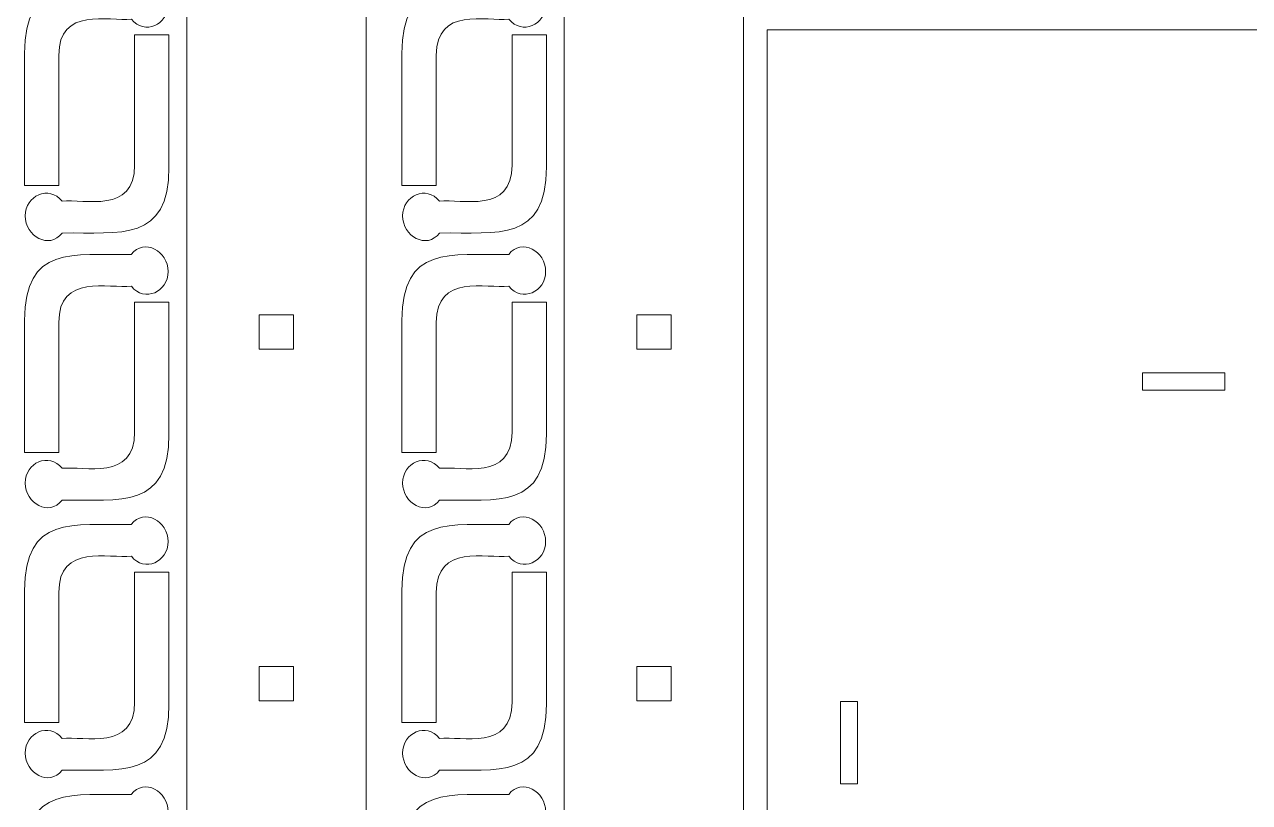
# Model space of a CAD drawing. Header units: centimetres. Extents: x -59 to 59, y -29 to 29.
# Drawn here: x -59.3 to -41.44, y -18.35 to -7 of the extents above; entities that cross this region are included whole.
import ezdxf

# ---------------------------------------------------------------- set-up
doc = ezdxf.new("R2010")
doc.units = ezdxf.units.CM
doc.header["$MEASUREMENT"] = 0
doc.layers.add('Camada 1', color=7, linetype='Continuous')

msp = doc.modelspace()

# ---------------------------------------------------------------- linework, layer by layer
at = {"layer": 'Camada 1', "color": 250, "lineweight": 20}
for points, knots in [([(-56.93155, -4.11498), (-56.93155, -4.11498), (-56.93155, -29.11499), (-56.93155, -29.11499), (-56.93155, -29.11499), (-56.93155, -29.11499), (-54.31427, -29.11499), (-54.31427, -29.11499), (-54.31427, -29.11499), (-54.31427, -29.11499), (-54.31427, -4.11498), (-54.31427, -4.11498), (-54.31427, -4.11498), (-54.31427, -4.11498), (-56.93155, -4.11498), (-56.93155, -4.11498)], [0, 0, 0, 0, 0.2, 0.2, 0.2, 0.2, 0.4, 0.4, 0.4, 0.4, 0.6, 0.6, 0.6, 0.6, 1, 1, 1, 1]), ([(-51.42821, -4.11498), (-51.42821, -4.11498), (-51.42821, -29.11499), (-51.42821, -29.11499), (-51.42821, -29.11499), (-51.42821, -29.11499), (-48.81093, -29.11499), (-48.81093, -29.11499), (-48.81093, -29.11499), (-48.81093, -29.11499), (-48.81093, -4.11498), (-48.81093, -4.11498), (-48.81093, -4.11498), (-48.81093, -4.11498), (-51.42821, -4.11498), (-51.42821, -4.11498)], [0, 0, 0, 0, 0.2, 0.2, 0.2, 0.2, 0.4, 0.4, 0.4, 0.4, 0.6, 0.6, 0.6, 0.6, 1, 1, 1, 1]), ([(-57.73922, -6.4625), (-58.5986, -6.47582), (-59.29273, -6.3234), (-59.29672, -7.42597), (-59.29672, -7.42597), (-59.29672, -7.42597), (-59.29672, -9.35175), (-59.29672, -9.35175), (-59.29672, -9.35175), (-59.29672, -9.35175), (-58.79665, -9.35175), (-58.79665, -9.35175), (-58.79665, -9.35175), (-58.79665, -9.35175), (-58.79665, -7.46411), (-58.79665, -7.46411), (-58.79665, -7.46411), (-58.79665, -7.46411), (-58.79665, -7.45457), (-58.79665, -7.45457), (-58.79665, -7.45457), (-58.79658, -6.73942), (-58.06511, -6.96104), (-57.73792, -6.92669), (-57.73792, -6.92669), (-57.54825, -7.16527), (-57.2012, -7.00909), (-57.2012, -6.71251), (-57.2012, -6.71251), (-57.2012, -6.41676), (-57.55106, -6.21615), (-57.73922, -6.4625)], [0, 0, 0, 0, 0.11111111, 0.11111111, 0.11111111, 0.11111111, 0.22222222, 0.22222222, 0.22222222, 0.22222222, 0.33333333, 0.33333333, 0.33333333, 0.33333333, 0.44444444, 0.44444444, 0.44444444, 0.44444444, 0.55555556, 0.55555556, 0.55555556, 0.55555556, 0.66666667, 0.66666667, 0.66666667, 0.66666667, 0.77777778, 0.77777778, 0.77777778, 0.77777778, 1, 1, 1, 1]), ([(-52.23588, -6.4625), (-53.09526, -6.47582), (-53.78939, -6.3234), (-53.79338, -7.42597), (-53.79338, -7.42597), (-53.79338, -7.42597), (-53.79338, -9.35175), (-53.79338, -9.35175), (-53.79338, -9.35175), (-53.79338, -9.35175), (-53.29331, -9.35175), (-53.29331, -9.35175), (-53.29331, -9.35175), (-53.29331, -9.35175), (-53.29331, -7.46411), (-53.29331, -7.46411), (-53.29331, -7.46411), (-53.29331, -7.46411), (-53.29331, -7.45457), (-53.29331, -7.45457), (-53.29331, -7.45457), (-53.29324, -6.73942), (-52.56177, -6.96104), (-52.23458, -6.92669), (-52.23458, -6.92669), (-52.04491, -7.16527), (-51.69786, -7.00909), (-51.69786, -6.71251), (-51.69786, -6.71251), (-51.69786, -6.41676), (-52.04772, -6.21615), (-52.23588, -6.4625)], [0, 0, 0, 0, 0.11111111, 0.11111111, 0.11111111, 0.11111111, 0.22222222, 0.22222222, 0.22222222, 0.22222222, 0.33333333, 0.33333333, 0.33333333, 0.33333333, 0.44444444, 0.44444444, 0.44444444, 0.44444444, 0.55555556, 0.55555556, 0.55555556, 0.55555556, 0.66666667, 0.66666667, 0.66666667, 0.66666667, 0.77777778, 0.77777778, 0.77777778, 0.77777778, 1, 1, 1, 1]), ([(-58.74813, -10.04534), (-57.88875, -10.03202), (-57.19462, -10.18444), (-57.19063, -9.08187), (-57.19063, -9.08187), (-57.19063, -9.08187), (-57.19063, -7.15609), (-57.19063, -7.15609), (-57.19063, -7.15609), (-57.19063, -7.15609), (-57.6907, -7.15609), (-57.6907, -7.15609), (-57.6907, -7.15609), (-57.6907, -7.15609), (-57.6907, -9.04373), (-57.6907, -9.04373), (-57.6907, -9.04373), (-57.6907, -9.04373), (-57.6907, -9.05327), (-57.6907, -9.05327), (-57.6907, -9.05327), (-57.69077, -9.76842), (-58.42224, -9.5468), (-58.74943, -9.58115), (-58.74943, -9.58115), (-58.9391, -9.34257), (-59.28615, -9.49875), (-59.28615, -9.79533), (-59.28615, -9.79533), (-59.28615, -10.09108), (-58.93629, -10.29169), (-58.74813, -10.04534)], [0, 0, 0, 0, 0.11111111, 0.11111111, 0.11111111, 0.11111111, 0.22222222, 0.22222222, 0.22222222, 0.22222222, 0.33333333, 0.33333333, 0.33333333, 0.33333333, 0.44444444, 0.44444444, 0.44444444, 0.44444444, 0.55555556, 0.55555556, 0.55555556, 0.55555556, 0.66666667, 0.66666667, 0.66666667, 0.66666667, 0.77777778, 0.77777778, 0.77777778, 0.77777778, 1, 1, 1, 1]), ([(-53.24479, -10.04534), (-52.38541, -10.03202), (-51.69128, -10.18444), (-51.68729, -9.08187), (-51.68729, -9.08187), (-51.68729, -9.08187), (-51.68729, -7.15609), (-51.68729, -7.15609), (-51.68729, -7.15609), (-51.68729, -7.15609), (-52.18736, -7.15609), (-52.18736, -7.15609), (-52.18736, -7.15609), (-52.18736, -7.15609), (-52.18736, -9.04373), (-52.18736, -9.04373), (-52.18736, -9.04373), (-52.18736, -9.04373), (-52.18736, -9.05327), (-52.18736, -9.05327), (-52.18736, -9.05327), (-52.18743, -9.76842), (-52.9189, -9.5468), (-53.24609, -9.58115), (-53.24609, -9.58115), (-53.43576, -9.34257), (-53.78281, -9.49875), (-53.78281, -9.79533), (-53.78281, -9.79533), (-53.78281, -10.09108), (-53.43295, -10.29169), (-53.24479, -10.04534)], [0, 0, 0, 0, 0.11111111, 0.11111111, 0.11111111, 0.11111111, 0.22222222, 0.22222222, 0.22222222, 0.22222222, 0.33333333, 0.33333333, 0.33333333, 0.33333333, 0.44444444, 0.44444444, 0.44444444, 0.44444444, 0.55555556, 0.55555556, 0.55555556, 0.55555556, 0.66666667, 0.66666667, 0.66666667, 0.66666667, 0.77777778, 0.77777778, 0.77777778, 0.77777778, 1, 1, 1, 1]), ([(-57.73922, -10.35717), (-58.5986, -10.37049), (-59.29273, -10.21807), (-59.29672, -11.32064), (-59.29672, -11.32064), (-59.29672, -11.32064), (-59.29672, -13.24642), (-59.29672, -13.24642), (-59.29672, -13.24642), (-59.29672, -13.24642), (-58.79665, -13.24642), (-58.79665, -13.24642), (-58.79665, -13.24642), (-58.79665, -13.24642), (-58.79665, -11.35878), (-58.79665, -11.35878), (-58.79665, -11.35878), (-58.79665, -11.35878), (-58.79665, -11.34924), (-58.79665, -11.34924), (-58.79665, -11.34924), (-58.79658, -10.63409), (-58.06511, -10.85571), (-57.73792, -10.82136), (-57.73792, -10.82136), (-57.54825, -11.05994), (-57.2012, -10.90376), (-57.2012, -10.60718), (-57.2012, -10.60718), (-57.2012, -10.31143), (-57.55106, -10.11082), (-57.73922, -10.35717)], [0, 0, 0, 0, 0.11111111, 0.11111111, 0.11111111, 0.11111111, 0.22222222, 0.22222222, 0.22222222, 0.22222222, 0.33333333, 0.33333333, 0.33333333, 0.33333333, 0.44444444, 0.44444444, 0.44444444, 0.44444444, 0.55555556, 0.55555556, 0.55555556, 0.55555556, 0.66666667, 0.66666667, 0.66666667, 0.66666667, 0.77777778, 0.77777778, 0.77777778, 0.77777778, 1, 1, 1, 1]), ([(-52.23588, -10.35717), (-53.09526, -10.37049), (-53.78939, -10.21807), (-53.79338, -11.32064), (-53.79338, -11.32064), (-53.79338, -11.32064), (-53.79338, -13.24642), (-53.79338, -13.24642), (-53.79338, -13.24642), (-53.79338, -13.24642), (-53.29331, -13.24642), (-53.29331, -13.24642), (-53.29331, -13.24642), (-53.29331, -13.24642), (-53.29331, -11.35878), (-53.29331, -11.35878), (-53.29331, -11.35878), (-53.29331, -11.35878), (-53.29331, -11.34924), (-53.29331, -11.34924), (-53.29331, -11.34924), (-53.29324, -10.63409), (-52.56177, -10.85571), (-52.23458, -10.82136), (-52.23458, -10.82136), (-52.04491, -11.05994), (-51.69786, -10.90376), (-51.69786, -10.60718), (-51.69786, -10.60718), (-51.69786, -10.31143), (-52.04772, -10.11082), (-52.23588, -10.35717)], [0, 0, 0, 0, 0.11111111, 0.11111111, 0.11111111, 0.11111111, 0.22222222, 0.22222222, 0.22222222, 0.22222222, 0.33333333, 0.33333333, 0.33333333, 0.33333333, 0.44444444, 0.44444444, 0.44444444, 0.44444444, 0.55555556, 0.55555556, 0.55555556, 0.55555556, 0.66666667, 0.66666667, 0.66666667, 0.66666667, 0.77777778, 0.77777778, 0.77777778, 0.77777778, 1, 1, 1, 1]), ([(-58.74813, -13.94001), (-57.88875, -13.92669), (-57.19462, -14.07911), (-57.19063, -12.97654), (-57.19063, -12.97654), (-57.19063, -12.97654), (-57.19063, -11.05076), (-57.19063, -11.05076), (-57.19063, -11.05076), (-57.19063, -11.05076), (-57.6907, -11.05076), (-57.6907, -11.05076), (-57.6907, -11.05076), (-57.6907, -11.05076), (-57.6907, -12.9384), (-57.6907, -12.9384), (-57.6907, -12.9384), (-57.6907, -12.9384), (-57.6907, -12.94794), (-57.6907, -12.94794), (-57.6907, -12.94794), (-57.69077, -13.66309), (-58.42224, -13.44147), (-58.74943, -13.47582), (-58.74943, -13.47582), (-58.9391, -13.23724), (-59.28615, -13.39342), (-59.28615, -13.69), (-59.28615, -13.69), (-59.28615, -13.98575), (-58.93629, -14.18636), (-58.74813, -13.94001)], [0, 0, 0, 0, 0.11111111, 0.11111111, 0.11111111, 0.11111111, 0.22222222, 0.22222222, 0.22222222, 0.22222222, 0.33333333, 0.33333333, 0.33333333, 0.33333333, 0.44444444, 0.44444444, 0.44444444, 0.44444444, 0.55555556, 0.55555556, 0.55555556, 0.55555556, 0.66666667, 0.66666667, 0.66666667, 0.66666667, 0.77777778, 0.77777778, 0.77777778, 0.77777778, 1, 1, 1, 1]), ([(-53.24479, -13.94001), (-52.38541, -13.92669), (-51.69128, -14.07911), (-51.68729, -12.97654), (-51.68729, -12.97654), (-51.68729, -12.97654), (-51.68729, -11.05076), (-51.68729, -11.05076), (-51.68729, -11.05076), (-51.68729, -11.05076), (-52.18736, -11.05076), (-52.18736, -11.05076), (-52.18736, -11.05076), (-52.18736, -11.05076), (-52.18736, -12.9384), (-52.18736, -12.9384), (-52.18736, -12.9384), (-52.18736, -12.9384), (-52.18736, -12.94794), (-52.18736, -12.94794), (-52.18736, -12.94794), (-52.18743, -13.66309), (-52.9189, -13.44147), (-53.24609, -13.47582), (-53.24609, -13.47582), (-53.43576, -13.23724), (-53.78281, -13.39342), (-53.78281, -13.69), (-53.78281, -13.69), (-53.78281, -13.98575), (-53.43295, -14.18636), (-53.24479, -13.94001)], [0, 0, 0, 0, 0.11111111, 0.11111111, 0.11111111, 0.11111111, 0.22222222, 0.22222222, 0.22222222, 0.22222222, 0.33333333, 0.33333333, 0.33333333, 0.33333333, 0.44444444, 0.44444444, 0.44444444, 0.44444444, 0.55555556, 0.55555556, 0.55555556, 0.55555556, 0.66666667, 0.66666667, 0.66666667, 0.66666667, 0.77777778, 0.77777778, 0.77777778, 0.77777778, 1, 1, 1, 1]), ([(-55.37291, -11.23996), (-55.37291, -11.23996), (-55.37291, -11.73996), (-55.37291, -11.73996), (-55.37291, -11.73996), (-55.37291, -11.73996), (-55.87291, -11.73996), (-55.87291, -11.73996), (-55.87291, -11.73996), (-55.87291, -11.73996), (-55.87291, -11.23996), (-55.87291, -11.23996), (-55.87291, -11.23996), (-55.87291, -11.23996), (-55.37291, -11.23996), (-55.37291, -11.23996)], [0, 0, 0, 0, 0.2, 0.2, 0.2, 0.2, 0.4, 0.4, 0.4, 0.4, 0.6, 0.6, 0.6, 0.6, 1, 1, 1, 1]), ([(-49.86957, -11.23996), (-49.86957, -11.23996), (-49.86957, -11.73996), (-49.86957, -11.73996), (-49.86957, -11.73996), (-49.86957, -11.73996), (-50.36957, -11.73996), (-50.36957, -11.73996), (-50.36957, -11.73996), (-50.36957, -11.73996), (-50.36957, -11.23996), (-50.36957, -11.23996), (-50.36957, -11.23996), (-50.36957, -11.23996), (-49.86957, -11.23996), (-49.86957, -11.23996)], [0, 0, 0, 0, 0.2, 0.2, 0.2, 0.2, 0.4, 0.4, 0.4, 0.4, 0.6, 0.6, 0.6, 0.6, 1, 1, 1, 1]), ([(-57.73922, -14.29417), (-58.5986, -14.30749), (-59.29273, -14.15507), (-59.29672, -15.25764), (-59.29672, -15.25764), (-59.29672, -15.25764), (-59.29672, -17.18342), (-59.29672, -17.18342), (-59.29672, -17.18342), (-59.29672, -17.18342), (-58.79665, -17.18342), (-58.79665, -17.18342), (-58.79665, -17.18342), (-58.79665, -17.18342), (-58.79665, -15.29578), (-58.79665, -15.29578), (-58.79665, -15.29578), (-58.79665, -15.29578), (-58.79665, -15.28624), (-58.79665, -15.28624), (-58.79665, -15.28624), (-58.79658, -14.57109), (-58.06511, -14.79271), (-57.73792, -14.75836), (-57.73792, -14.75836), (-57.54825, -14.99694), (-57.2012, -14.84076), (-57.2012, -14.54418), (-57.2012, -14.54418), (-57.2012, -14.24843), (-57.55106, -14.04782), (-57.73922, -14.29417)], [0, 0, 0, 0, 0.11111111, 0.11111111, 0.11111111, 0.11111111, 0.22222222, 0.22222222, 0.22222222, 0.22222222, 0.33333333, 0.33333333, 0.33333333, 0.33333333, 0.44444444, 0.44444444, 0.44444444, 0.44444444, 0.55555556, 0.55555556, 0.55555556, 0.55555556, 0.66666667, 0.66666667, 0.66666667, 0.66666667, 0.77777778, 0.77777778, 0.77777778, 0.77777778, 1, 1, 1, 1]), ([(-52.23588, -14.29417), (-53.09526, -14.30749), (-53.78939, -14.15507), (-53.79338, -15.25764), (-53.79338, -15.25764), (-53.79338, -15.25764), (-53.79338, -17.18342), (-53.79338, -17.18342), (-53.79338, -17.18342), (-53.79338, -17.18342), (-53.29331, -17.18342), (-53.29331, -17.18342), (-53.29331, -17.18342), (-53.29331, -17.18342), (-53.29331, -15.29578), (-53.29331, -15.29578), (-53.29331, -15.29578), (-53.29331, -15.29578), (-53.29331, -15.28624), (-53.29331, -15.28624), (-53.29331, -15.28624), (-53.29324, -14.57109), (-52.56177, -14.79271), (-52.23458, -14.75836), (-52.23458, -14.75836), (-52.04491, -14.99694), (-51.69786, -14.84076), (-51.69786, -14.54418), (-51.69786, -14.54418), (-51.69786, -14.24843), (-52.04772, -14.04782), (-52.23588, -14.29417)], [0, 0, 0, 0, 0.11111111, 0.11111111, 0.11111111, 0.11111111, 0.22222222, 0.22222222, 0.22222222, 0.22222222, 0.33333333, 0.33333333, 0.33333333, 0.33333333, 0.44444444, 0.44444444, 0.44444444, 0.44444444, 0.55555556, 0.55555556, 0.55555556, 0.55555556, 0.66666667, 0.66666667, 0.66666667, 0.66666667, 0.77777778, 0.77777778, 0.77777778, 0.77777778, 1, 1, 1, 1]), ([(-58.74813, -17.87701), (-57.88875, -17.86369), (-57.19462, -18.01611), (-57.19063, -16.91354), (-57.19063, -16.91354), (-57.19063, -16.91354), (-57.19063, -14.98776), (-57.19063, -14.98776), (-57.19063, -14.98776), (-57.19063, -14.98776), (-57.6907, -14.98776), (-57.6907, -14.98776), (-57.6907, -14.98776), (-57.6907, -14.98776), (-57.6907, -16.8754), (-57.6907, -16.8754), (-57.6907, -16.8754), (-57.6907, -16.8754), (-57.6907, -16.88494), (-57.6907, -16.88494), (-57.6907, -16.88494), (-57.69077, -17.60009), (-58.42224, -17.37847), (-58.74943, -17.41282), (-58.74943, -17.41282), (-58.9391, -17.17424), (-59.28615, -17.33042), (-59.28615, -17.627), (-59.28615, -17.627), (-59.28615, -17.92275), (-58.93629, -18.12336), (-58.74813, -17.87701)], [0, 0, 0, 0, 0.11111111, 0.11111111, 0.11111111, 0.11111111, 0.22222222, 0.22222222, 0.22222222, 0.22222222, 0.33333333, 0.33333333, 0.33333333, 0.33333333, 0.44444444, 0.44444444, 0.44444444, 0.44444444, 0.55555556, 0.55555556, 0.55555556, 0.55555556, 0.66666667, 0.66666667, 0.66666667, 0.66666667, 0.77777778, 0.77777778, 0.77777778, 0.77777778, 1, 1, 1, 1]), ([(-53.24479, -17.87701), (-52.38541, -17.86369), (-51.69128, -18.01611), (-51.68729, -16.91354), (-51.68729, -16.91354), (-51.68729, -16.91354), (-51.68729, -14.98776), (-51.68729, -14.98776), (-51.68729, -14.98776), (-51.68729, -14.98776), (-52.18736, -14.98776), (-52.18736, -14.98776), (-52.18736, -14.98776), (-52.18736, -14.98776), (-52.18736, -16.8754), (-52.18736, -16.8754), (-52.18736, -16.8754), (-52.18736, -16.8754), (-52.18736, -16.88494), (-52.18736, -16.88494), (-52.18736, -16.88494), (-52.18743, -17.60009), (-52.9189, -17.37847), (-53.24609, -17.41282), (-53.24609, -17.41282), (-53.43576, -17.17424), (-53.78281, -17.33042), (-53.78281, -17.627), (-53.78281, -17.627), (-53.78281, -17.92275), (-53.43295, -18.12336), (-53.24479, -17.87701)], [0, 0, 0, 0, 0.11111111, 0.11111111, 0.11111111, 0.11111111, 0.22222222, 0.22222222, 0.22222222, 0.22222222, 0.33333333, 0.33333333, 0.33333333, 0.33333333, 0.44444444, 0.44444444, 0.44444444, 0.44444444, 0.55555556, 0.55555556, 0.55555556, 0.55555556, 0.66666667, 0.66666667, 0.66666667, 0.66666667, 0.77777778, 0.77777778, 0.77777778, 0.77777778, 1, 1, 1, 1]), ([(-55.37291, -16.36498), (-55.37291, -16.36498), (-55.37291, -16.86498), (-55.37291, -16.86498), (-55.37291, -16.86498), (-55.37291, -16.86498), (-55.87291, -16.86498), (-55.87291, -16.86498), (-55.87291, -16.86498), (-55.87291, -16.86498), (-55.87291, -16.36498), (-55.87291, -16.36498), (-55.87291, -16.36498), (-55.87291, -16.36498), (-55.37291, -16.36498), (-55.37291, -16.36498)], [0, 0, 0, 0, 0.2, 0.2, 0.2, 0.2, 0.4, 0.4, 0.4, 0.4, 0.6, 0.6, 0.6, 0.6, 1, 1, 1, 1]), ([(-49.86957, -16.36498), (-49.86957, -16.36498), (-49.86957, -16.86498), (-49.86957, -16.86498), (-49.86957, -16.86498), (-49.86957, -16.86498), (-50.36957, -16.86498), (-50.36957, -16.86498), (-50.36957, -16.86498), (-50.36957, -16.86498), (-50.36957, -16.36498), (-50.36957, -16.36498), (-50.36957, -16.36498), (-50.36957, -16.36498), (-49.86957, -16.36498), (-49.86957, -16.36498)], [0, 0, 0, 0, 0.2, 0.2, 0.2, 0.2, 0.4, 0.4, 0.4, 0.4, 0.6, 0.6, 0.6, 0.6, 1, 1, 1, 1]), ([(-57.73922, -18.23117), (-58.5986, -18.24449), (-59.29273, -18.09207), (-59.29672, -19.19464), (-59.29672, -19.19464), (-59.29672, -19.19464), (-59.29672, -21.12042), (-59.29672, -21.12042), (-59.29672, -21.12042), (-59.29672, -21.12042), (-58.79665, -21.12042), (-58.79665, -21.12042), (-58.79665, -21.12042), (-58.79665, -21.12042), (-58.79665, -19.23278), (-58.79665, -19.23278), (-58.79665, -19.23278), (-58.79665, -19.23278), (-58.79665, -19.22324), (-58.79665, -19.22324), (-58.79665, -19.22324), (-58.79658, -18.50809), (-58.06511, -18.72971), (-57.73792, -18.69536), (-57.73792, -18.69536), (-57.54825, -18.93394), (-57.2012, -18.77776), (-57.2012, -18.48118), (-57.2012, -18.48118), (-57.2012, -18.18543), (-57.55106, -17.98482), (-57.73922, -18.23117)], [0, 0, 0, 0, 0.11111111, 0.11111111, 0.11111111, 0.11111111, 0.22222222, 0.22222222, 0.22222222, 0.22222222, 0.33333333, 0.33333333, 0.33333333, 0.33333333, 0.44444444, 0.44444444, 0.44444444, 0.44444444, 0.55555556, 0.55555556, 0.55555556, 0.55555556, 0.66666667, 0.66666667, 0.66666667, 0.66666667, 0.77777778, 0.77777778, 0.77777778, 0.77777778, 1, 1, 1, 1]), ([(-52.23588, -18.23117), (-53.09526, -18.24449), (-53.78939, -18.09207), (-53.79338, -19.19464), (-53.79338, -19.19464), (-53.79338, -19.19464), (-53.79338, -21.12042), (-53.79338, -21.12042), (-53.79338, -21.12042), (-53.79338, -21.12042), (-53.29331, -21.12042), (-53.29331, -21.12042), (-53.29331, -21.12042), (-53.29331, -21.12042), (-53.29331, -19.23278), (-53.29331, -19.23278), (-53.29331, -19.23278), (-53.29331, -19.23278), (-53.29331, -19.22324), (-53.29331, -19.22324), (-53.29331, -19.22324), (-53.29324, -18.50809), (-52.56177, -18.72971), (-52.23458, -18.69536), (-52.23458, -18.69536), (-52.04491, -18.93394), (-51.69786, -18.77776), (-51.69786, -18.48118), (-51.69786, -18.48118), (-51.69786, -18.18543), (-52.04772, -17.98482), (-52.23588, -18.23117)], [0, 0, 0, 0, 0.11111111, 0.11111111, 0.11111111, 0.11111111, 0.22222222, 0.22222222, 0.22222222, 0.22222222, 0.33333333, 0.33333333, 0.33333333, 0.33333333, 0.44444444, 0.44444444, 0.44444444, 0.44444444, 0.55555556, 0.55555556, 0.55555556, 0.55555556, 0.66666667, 0.66666667, 0.66666667, 0.66666667, 0.77777778, 0.77777778, 0.77777778, 0.77777778, 1, 1, 1, 1])]:
    msp.add_open_spline(points, degree=3, knots=knots, dxfattribs=at)
at = {"layer": 'Camada 1', "color": 250, "lineweight": 9}
for points, knots in [([(-27.66126, -27.13912), (-26.70515, -26.66737), (-25.58687, -26.37094), (-24.46858, -26.07448), (-24.46858, -26.07448), (-24.46858, -26.07448), (-23.46859, -25.88458), (-23.46859, -25.88458), (-23.46859, -25.88458), (-23.46859, -25.88458), (-23.46859, -7.08288), (-23.46859, -7.08288), (-23.46859, -7.08288), (-23.46859, -7.08288), (-48.4686, -7.08288), (-48.4686, -7.08288), (-48.4686, -7.08288), (-48.4686, -7.08288), (-48.4686, -25.88458), (-48.4686, -25.88458), (-48.4686, -25.88458), (-48.4686, -25.88458), (-47.46861, -26.07448), (-47.46861, -26.07448), (-47.46861, -26.07448), (-46.35032, -26.37094), (-45.23204, -26.66737), (-44.27593, -27.13912), (-44.27593, -27.13912), (-43.31982, -27.61088), (-42.52589, -28.25794), (-41.81508, -28.69305), (-41.81508, -28.69305), (-41.10426, -29.12816), (-40.47654, -29.35132), (-39.8143, -29.39407), (-39.8143, -29.39407), (-39.15209, -29.43681), (-38.45536, -29.29916), (-37.80865, -29.04916), (-37.80865, -29.04916), (-37.16195, -28.79916), (-36.56527, -28.43681), (-35.9686, -28.07448), (-35.9686, -28.07448), (-35.37193, -28.43681), (-34.77524, -28.79916), (-34.12854, -29.04916), (-34.12854, -29.04916), (-33.48183, -29.29916), (-32.7851, -29.43681), (-32.12289, -29.39407), (-32.12289, -29.39407), (-31.46064, -29.35132), (-30.83293, -29.12816), (-30.12211, -28.69305), (-30.12211, -28.69305), (-29.4113, -28.25794), (-28.61736, -27.61088), (-27.66126, -27.13912)], [0, 0, 0, 0, 0.0625, 0.0625, 0.0625, 0.0625, 0.125, 0.125, 0.125, 0.125, 0.1875, 0.1875, 0.1875, 0.1875, 0.25, 0.25, 0.25, 0.25, 0.3125, 0.3125, 0.3125, 0.3125, 0.375, 0.375, 0.375, 0.375, 0.4375, 0.4375, 0.4375, 0.4375, 0.5, 0.5, 0.5, 0.5, 0.5625, 0.5625, 0.5625, 0.5625, 0.625, 0.625, 0.625, 0.625, 0.6875, 0.6875, 0.6875, 0.6875, 0.75, 0.75, 0.75, 0.75, 0.8125, 0.8125, 0.8125, 0.8125, 0.875, 0.875, 0.875, 0.875, 1, 1, 1, 1]), ([(-41.79693, -12.08451), (-41.79693, -12.08451), (-42.99693, -12.08451), (-42.99693, -12.08451), (-42.99693, -12.08451), (-42.99693, -12.08451), (-42.99693, -12.3345), (-42.99693, -12.3345), (-42.99693, -12.3345), (-42.99693, -12.3345), (-41.79693, -12.3345), (-41.79693, -12.3345), (-41.79693, -12.3345), (-41.79693, -12.3345), (-41.79693, -12.08451), (-41.79693, -12.08451), (-41.79693, -12.08451), (-41.79693, -12.08451), (-41.79693, -12.08451), (-41.79693, -12.08451)], [0, 0, 0, 0, 0.16666667, 0.16666667, 0.16666667, 0.16666667, 0.33333333, 0.33333333, 0.33333333, 0.33333333, 0.5, 0.5, 0.5, 0.5, 0.66666667, 0.66666667, 0.66666667, 0.66666667, 1, 1, 1, 1]), ([(-47.14866, -16.87762), (-47.14866, -16.87762), (-47.39866, -16.87762), (-47.39866, -16.87762), (-47.39866, -16.87762), (-47.39866, -16.87762), (-47.39866, -18.07762), (-47.39866, -18.07762), (-47.39866, -18.07762), (-47.39866, -18.07762), (-47.14866, -18.07762), (-47.14866, -18.07762), (-47.14866, -18.07762), (-47.14866, -18.07762), (-47.14866, -16.87762), (-47.14866, -16.87762), (-47.14866, -16.87762), (-47.14866, -16.87762), (-47.14866, -16.87762), (-47.14866, -16.87762)], [0, 0, 0, 0, 0.16666667, 0.16666667, 0.16666667, 0.16666667, 0.33333333, 0.33333333, 0.33333333, 0.33333333, 0.5, 0.5, 0.5, 0.5, 0.66666667, 0.66666667, 0.66666667, 0.66666667, 1, 1, 1, 1])]:
    msp.add_open_spline(points, degree=3, knots=knots, dxfattribs=at)

doc.saveas('drawing.dxf')
